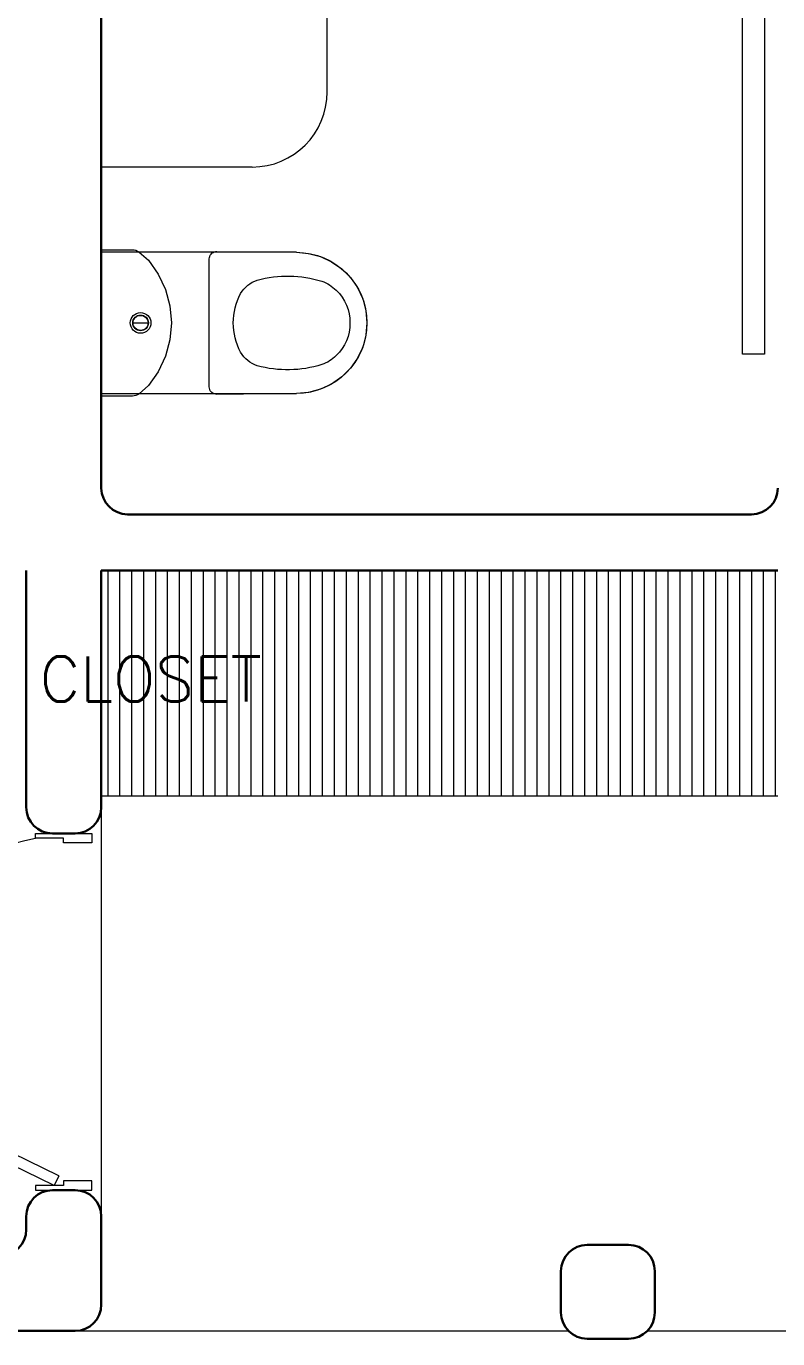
# Model space of a CAD drawing. Header units: metres. Extents: x -44 to 358, y -246 to 48.
# Drawn here: x 32.843 to 34.844, y -71.066 to -67.57 of the extents above; entities that cross this region are included whole.
import ezdxf

# ---------------------------------------------------------------- set-up
doc = ezdxf.new("R2010")
doc.units = ezdxf.units.M
doc.header["$LTSCALE"] = 0.3
for name, color, linetype, lineweight in [('A-DOOR', 7, 'Continuous', 5), ('A-WALL', 7, 'Continuous', 30), ('baños', 141, 'Continuous', 0), ('closets', 33, 'Continuous', 0), ('piso', 251, 'Continuous', 18)]:
    doc.layers.add(name, color=color, linetype=linetype, lineweight=lineweight)
doc.layers.add('TEXTOS', color=4, linetype='Continuous')

# ---------------------------------------------------------------- blocks, each defined once
blk = doc.blocks.new('Caroma_ToiletSuites')
at = {"layer": 'baños'}
for p, q in [((-32.6, 705.1), (-64.3, 696.7)), ((0, 708), (-32.6, 705.1)), ((32.6, 705.1), (0, 708)), ((64.3, 696.7), (32.6, 705.1)), ((-94, 682.8), (-120.8, 664)), ((-64.3, 696.7), (-94, 682.8)), ((94, 682.8), (64.3, 696.7)), ((120.8, 664), (94, 682.8)), ((-144, 640.8), (-162.8, 614)), ((-120.8, 664), (-144, 640.8)), ((144, 640.8), (120.8, 664)), ((162.8, 614), (144, 640.8)), ((-162.8, 614), (-176.7, 584.3)), ((176.7, 584.3), (162.8, 614)), ((-176.7, 584.3), (-185.1, 552.6)), ((185.1, 552.6), (176.7, 584.3)), ((-185.1, 552.6), (-188, 520)), ((188, 520), (185.1, 552.6)), ((-188, 520), (-190.5, 308)), ((-188, 0), (-188, 520)), ((188, 520), (188, 0)), ((190.5, 308), (188, 520)), ((-190.5, 308), (-190.2, 304.5)), ((-190.2, 304.5), (-189.3, 301.2)), ((-189.3, 301.2), (-187.8, 298)), ((-187.8, 298), (-185.8, 295.1)), ((-185.8, 295.1), (-183.4, 292.7)), ((-183.4, 292.7), (-180.5, 290.7)), ((-180.5, 290.7), (-177.3, 289.2)), ((-177.3, 289.2), (-174, 288.3)), ((-174, 288.3), (-170.5, 288)), ((-170.5, 288), (170.5, 288)), ((170.5, 288), (174, 288.3)), ((174, 288.3), (177.3, 289.2)), ((177.3, 289.2), (180.5, 290.7)), ((180.5, 290.7), (183.4, 292.7)), ((183.4, 292.7), (185.8, 295.1)), ((185.8, 295.1), (187.8, 298)), ((187.8, 298), (189.3, 301.2)), ((189.3, 301.2), (190.2, 304.5)), ((190.2, 304.5), (190.5, 308)), ((-45.1, 183.1), (-88.9, 171.3)), ((0, 187), (-45.1, 183.1)), ((45.1, 183.1), (0, 187)), ((88.9, 171.3), (45.1, 183.1)), ((-130, 152.2), (-167.1, 126.2)), ((-88.9, 171.3), (-130, 152.2)), ((130, 152.2), (88.9, 171.3)), ((167.1, 126.2), (130, 152.2)), ((-167.1, 126.2), (-188.7, 100.9)), ((0, 85), (0, 125)), ((188.7, 100.9), (167.1, 126.2)), ((-194.6, 88.2), (-195, 83.5)), ((-195, 83.5), (-195, 0)), ((-193.4, 92.7), (-194.6, 88.2)), ((-191.4, 97), (-193.4, 92.7)), ((-188.7, 100.9), (-191.4, 97)), ((191.4, 97), (188.7, 100.9)), ((193.4, 92.7), (191.4, 97)), ((194.6, 88.2), (193.4, 92.7)), ((195, 83.5), (194.6, 88.2)), ((195, 0), (195, 83.5)), ((-195, 0), (195, 0)), ((188, 0), (-188, 0))]:
    blk.add_line(p, q, dxfattribs=at)
for centre, radius, start, end in [((0, 520), 188, 0, 180), ((-2.7, 547.4), 115.2, 88.6565, 137.0404), ((2.7, 547.4), 115.2, 42.9609, 91.3415), ((-18.8, 556.1), 97.6, 134.3372, 160.9897), ((18.8, 556.1), 97.6, 19.01, 45.6643), ((183, 496.7), 307.9, 162.7713, 195.2143), ((-183, 496.7), 307.9, 344.7852, 17.2286), ((-36.1, 442.4), 82.4, 198.763, 239.3582), ((36.1, 442.4), 82.4, 300.6412, 341.2351), ((2.9, 529.9), 177.9, 242.916, 269.0659), ((-2.9, 529.9), 177.9, 270.9339, 297.0836), ((0, 105), 27.5, 0, 180), ((0, 105), 27.5, 180, 0), ((0, 105), 21, 0, 180), ((0, 105), 21, 180, 0), ((0, 105), 20, 0, 180), ((0, 105), 20, 180, 0)]:
    blk.add_arc(centre, radius, start, end, dxfattribs=at)
blk = doc.blocks.new('puerta 1.00')
at = {"layer": 'A-DOOR'}
for p, q in [((-0.15, -0.0125), (-0.9369, -0.3949)), ((-0.1376, -0.038), (-0.15, -0.0125)), ((-0.1376, -0.038), (-0.9245, -0.4204)), ((-0.8946, -0.3743), (-0.8996, -0.3641)), ((-0.8777, -0.3661), (-0.8826, -0.3559)), ((-0.9369, -0.3949), (-0.9245, -0.4204)), ((-0.8822, -0.3998), (-0.8772, -0.4101)), ((-0.8653, -0.3916), (-0.8603, -0.4018))]:
    blk.add_line(p, q, dxfattribs=at)
for points in [[(-0.05, 0), (-0.05, -0.025), (-0.125, -0.025), (-0.125, -0.0125), (-0.2, -0.0125), (-0.2, 0), (-0.05, 0)], [(-0.05, -0.95), (-0.05, -0.925), (-0.125, -0.925), (-0.125, -0.9375), (-0.2, -0.9375), (-0.2, -0.95), (-0.05, -0.95)]]:
    blk.add_lwpolyline(points, dxfattribs=at)
blk.add_arc((0.0366, 0.1602), 1.1229, 211.1336, 257.8343, dxfattribs=at)
for points in [[(-0.8982, -0.3642), (-0.9033, -0.3642), (-0.912, -0.3591), (-0.917, -0.3504), (-0.917, -0.3403), (-0.912, -0.3316), (-0.9033, -0.3265), (-0.8932, -0.3265), (-0.8844, -0.3316), (-0.8794, -0.3403), (-0.8794, -0.3504), (-0.8844, -0.3591), (-0.8932, -0.3642), (-0.8982, -0.3642)], [(-0.8617, -0.4394), (-0.8667, -0.4394), (-0.8754, -0.4344), (-0.8805, -0.4256), (-0.8805, -0.4156), (-0.8754, -0.4068), (-0.8667, -0.4018), (-0.8566, -0.4018), (-0.8479, -0.4068), (-0.8428, -0.4156), (-0.8428, -0.4257), (-0.8479, -0.4344), (-0.8566, -0.4394), (-0.8617, -0.4394)]]:
    blk.add_open_spline(points, degree=2, dxfattribs=at)

msp = doc.modelspace()

# ---------------------------------------------------------------- hatches: boundary and pattern name
at = {"layer": 'closets', "true_color": 0xffffff, "transparency": 33554687}
h = msp.add_hatch(dxfattribs=at)
h.set_pattern_fill('LINE', scale=0.01, angle=90)
h.set_pattern_definition([(90, (228.703897, 25.85367), (-0.03175, 2e-18), [])])
h.paths.add_polyline_path([(33.7975361, -69.0316665), (33.7975361, -69.6204286)], flags=16)
h.paths.add_polyline_path([(34.8441512, -69.0204286), (34.8441512, -69.6204286), (33.0421289, -69.6204286), (33.0421289, -69.0204286)])

# ---------------------------------------------------------------- linework, layer by layer
at = {"layer": 'A-DOOR', "color": 7, "true_color": 0xffffff}
msp.add_lwpolyline([(34.7503928, -67.3468267), (34.8091398, -67.3468267), (34.8091398, -68.4440305), (34.7503928, -68.4440305)], close=True, dxfattribs=at)
at = {"layer": 'A-WALL', "color": 7, "true_color": 0xffffff}
for p, q in [((33.042585, -65.3154286), (33.042585, -68.8004286)), ((33.112585, -68.8704286), (34.7746073, -68.8704286)), ((32.842585, -69.0204286), (32.842585, -69.6504286)), ((33.042585, -69.0204286), (34.8446073, -69.0204286)), ((33.042585, -69.0204286), (33.042585, -69.6504286)), ((32.972585, -69.7204286), (32.912585, -69.7204286)), ((32.972585, -70.6704286), (32.912585, -70.6704286)), ((32.842585, -70.7404286), (32.842585, -70.7754286)), ((32.842585, -70.7404286), (32.842585, -70.7754286)), ((33.042585, -70.7404286), (33.042585, -70.9754286)), ((32.972585, -71.0454286), (30.0599042, -71.0454286))]:
    msp.add_line(p, q, dxfattribs=at)
msp.add_lwpolyline([(34.336985, -71.0662146), (34.446985, -71.0662146, 0.414213562), (34.516985, -70.9962146), (34.516985, -70.8862146, 0.414213562), (34.446985, -70.8162146), (34.336985, -70.8162146, 0.414213562), (34.266985, -70.8862146), (34.266985, -70.9962146, 0.414213562)], format="xyb", close=True, dxfattribs=at)
for centre, start, end in [((33.112585, -68.8004286), 180, 270), ((34.7746073, -68.8004286), 270, 360), ((32.912585, -69.6504286), 180, 270), ((32.972585, -69.6504286), 270, 0), ((32.912585, -70.7404286), 90, 180), ((32.972585, -70.7404286), 0, 90), ((32.772585, -70.7754286), 270, 360), ((32.972585, -70.9754286), 270, 0)]:
    msp.add_arc(centre, 0.07, start, end, dxfattribs=at)
at = {"layer": 'baños', "color": 7, "true_color": 0xffffff}
for p, q in [((33.6441512, -67.7454286), (33.6441512, -66.5454286)), ((33.4441512, -67.9454286), (33.0441512, -67.9454286))]:
    msp.add_line(p, q, dxfattribs=at)
msp.add_arc((33.4441512, -67.7454286), 0.2, 270, 0, dxfattribs=at)
at = {"layer": 'closets', "color": 7, "true_color": 0xffffff, "transparency": 33554687}
msp.add_line((33.0421289, -69.6204286), (34.8441512, -69.6204286), dxfattribs=at)
at = {"layer": 'piso', "color": 7, "true_color": 0xffffff}
for p, q in [((33.042585, -69.6504286), (33.042585, -70.7404286)), ((32.972585, -71.0454286), (34.2872056, -71.0454286)), ((34.4967644, -71.0454286), (37.4872056, -71.0454286))]:
    msp.add_line(p, q, dxfattribs=at)

# ---------------------------------------------------------------- block references
at = {"layer": 'A-DOOR', "color": 7, "true_color": 0xffffff, "xscale": -1, "rotation": 180}
msp.add_blockref('puerta 1.00', (33.0671289, -70.6704286), dxfattribs=at)
at = {"layer": 'baños', "color": 7, "true_color": 0xffffff, "xscale": -0.000999999934791, "yscale": 0.000999999934791, "rotation": 270}
msp.add_blockref('Caroma_ToiletSuites', (33.0421289, -68.3605621), dxfattribs=at)

# ---------------------------------------------------------------- texts
at = {"layer": 'TEXTOS', "color": 7, "true_color": 0xffffff, "insert": (33.4695387, -69.368896), "char_height": 0.15, "width": 3.404876512, "attachment_point": 9}
msp.add_mtext('{\\Fromans|c0;\\H0.8x;CLOSET\\H1.25x; }', dxfattribs=at)

doc.saveas('drawing.dxf')
